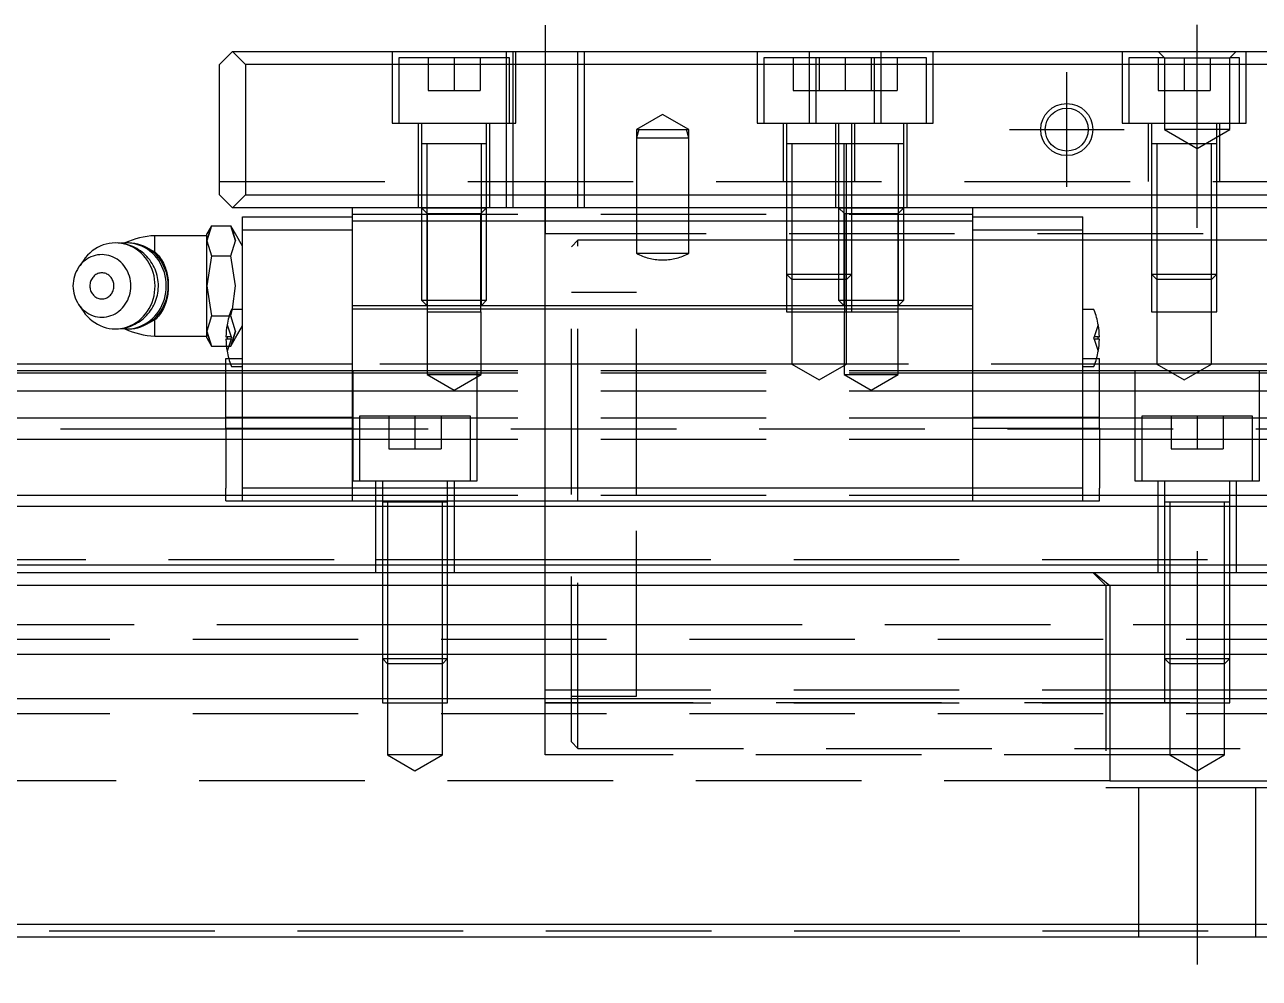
# Model space of a CAD drawing. Extents: x -20 to 822, y -346 to 120.
# Drawn here: x 170.1 to 264.8, y -323 to -249.8 of the extents above; entities that cross this region are included whole.
import ezdxf

# ---------------------------------------------------------------- set-up
doc = ezdxf.new("R2010")
doc.units = 0
doc.linetypes.add('CENTER', pattern=[50.8, 31.75, -6.35, 6.35, -6.35])
doc.linetypes.add('DASHED', pattern=[19.05, 12.7, -6.35])
doc.layers.get('0').update_dxf_attribs({"linetype": 'CONTINUOUS'})
doc.layers.add('CENTER', color=1, linetype='CENTER')

msp = doc.modelspace()

# ---------------------------------------------------------------- linework, layer by layer
at = {"color": 7, "linetype": 'CONTINUOUS'}
for p, q in [((186, -251.805), (185, -252.805)), ((186, -251.805), (334, -251.805)), ((187, -252.805), (186, -251.805)), ((185, -262.805), (185, -252.805)), ((333, -252.805), (187, -252.805)), ((187, -252.805), (187, -262.805)), ((205.5, -258.905), (200.5, -258.905)), ((205.5, -258.905), (200.5, -258.905)), ((261.5, -258.905), (256.5, -258.905)), ((185, -262.805), (186, -263.805)), ((186, -263.805), (187, -262.805)), ((187, -262.805), (333, -262.805)), ((334, -263.805), (186, -263.805)), ((195.2, -264.805), (195.2, -263.805)), ((242.8, -264.805), (242.8, -263.805)), ((186.768, -264.505), (195.2, -264.505)), ((186.768, -265.505), (186.768, -264.505)), ((195.2, -264.805), (242.8, -264.805)), ((195.2, -271.305), (195.2, -264.805)), ((242.8, -264.505), (251.232, -264.505)), ((242.8, -271.305), (242.8, -264.805)), ((251.232, -265.505), (251.232, -264.505)), ((184.043, -265.955), (180.043, -265.955)), ((180.043, -267.192), (180.043, -265.955)), ((184.4, -265.186), (184.043, -265.805)), ((184.4, -265.186), (184.043, -266.341)), ((184.043, -266.341), (184.043, -265.805)), ((184.401, -265.185), (184.4, -265.186)), ((184.4, -265.186), (185.865, -265.186)), ((186.222, -265.805), (185.865, -265.186)), ((186.222, -266.341), (185.865, -265.186)), ((186.768, -266.75), (186.222, -265.805)), ((186.768, -285.305), (186.768, -265.505)), ((186.768, -265.505), (195.2, -265.505)), ((242.8, -265.505), (251.232, -265.505)), ((251.232, -285.305), (251.232, -265.505)), ((175.436, -266.984), (175.238, -267.126)), ((175.644, -266.859), (175.436, -266.984)), ((175.86, -266.752), (175.644, -266.859)), ((176.083, -266.664), (175.86, -266.752)), ((176.312, -266.595), (176.083, -266.664)), ((176.545, -266.545), (176.312, -266.595)), ((176.781, -266.515), (176.545, -266.545)), ((177.018, -266.505), (176.781, -266.515)), ((177.258, -266.515), (177.018, -266.505)), ((177.256, -266.514), (177.188, -266.509)), ((177.42, -266.529), (177.256, -266.514)), ((177.495, -266.546), (177.258, -266.515)), ((177.583, -266.554), (177.42, -266.529)), ((177.878, -266.505), (177.466, -266.535)), ((177.73, -266.596), (177.495, -266.546)), ((177.744, -266.586), (177.583, -266.554)), ((177.961, -266.666), (177.73, -266.596)), ((177.904, -266.626), (177.744, -266.586)), ((178.117, -266.515), (177.878, -266.505)), ((178.031, -266.505), (177.878, -266.505)), ((178.062, -266.674), (177.904, -266.626)), ((178.185, -266.756), (177.961, -266.666)), ((178.271, -266.515), (178.031, -266.505)), ((178.217, -266.73), (178.062, -266.674)), ((178.355, -266.546), (178.117, -266.515)), ((178.403, -266.865), (178.185, -266.756)), ((178.369, -266.794), (178.217, -266.73)), ((178.508, -266.546), (178.271, -266.515)), ((178.59, -266.596), (178.355, -266.546)), ((178.518, -266.865), (178.369, -266.794)), ((178.612, -266.991), (178.403, -266.865)), ((178.743, -266.596), (178.508, -266.546)), ((178.663, -266.944), (178.518, -266.865)), ((178.82, -266.667), (178.59, -266.596)), ((178.811, -267.135), (178.612, -266.991)), ((178.805, -267.03), (178.663, -266.944)), ((178.973, -266.667), (178.743, -266.596)), ((178.941, -267.123), (178.805, -267.03)), ((179.045, -266.756), (178.82, -266.667)), ((179.198, -266.756), (178.973, -266.667)), ((179.262, -266.865), (179.045, -266.756)), ((179.415, -266.865), (179.198, -266.756)), ((179.471, -266.991), (179.262, -266.865)), ((179.282, -266.796), (180.043, -267.192)), ((179.624, -266.991), (179.415, -266.865)), ((179.67, -267.135), (179.471, -266.991)), ((179.823, -267.135), (179.624, -266.991)), ((184.043, -269.805), (184.043, -266.341)), ((184.043, -266.341), (184.4, -267.496)), ((185.865, -267.496), (186.222, -266.341)), ((174.565, -267.846), (174.201, -268.38)), ((174.556, -267.97), (174.428, -268.097)), ((174.693, -267.854), (174.556, -267.97)), ((174.713, -267.645), (174.565, -267.846)), ((174.838, -267.751), (174.693, -267.854)), ((174.876, -267.458), (174.713, -267.645)), ((174.99, -267.66), (174.838, -267.751)), ((175.051, -267.284), (174.876, -267.458)), ((175.148, -267.583), (174.99, -267.66)), ((175.238, -267.126), (175.051, -267.284)), ((175.312, -267.518), (175.148, -267.583)), ((175.479, -267.468), (175.312, -267.518)), ((175.649, -267.433), (175.479, -267.468)), ((175.822, -267.412), (175.649, -267.433)), ((175.995, -267.405), (175.822, -267.412)), ((176.169, -267.413), (175.995, -267.405)), ((176.341, -267.436), (176.169, -267.413)), ((176.511, -267.473), (176.341, -267.436)), ((176.678, -267.525), (176.511, -267.473)), ((176.841, -267.591), (176.678, -267.525)), ((176.998, -267.67), (176.841, -267.591)), ((177.149, -267.762), (176.998, -267.67)), ((177.293, -267.867), (177.149, -267.762)), ((177.43, -267.984), (177.293, -267.867)), ((177.557, -268.112), (177.43, -267.984)), ((178.999, -267.296), (178.811, -267.135)), ((179.073, -267.223), (178.941, -267.123)), ((179.174, -267.471), (178.999, -267.296)), ((179.2, -267.329), (179.073, -267.223)), ((179.337, -267.662), (179.174, -267.471)), ((179.321, -267.441), (179.2, -267.329)), ((179.437, -267.56), (179.321, -267.441)), ((179.485, -267.865), (179.337, -267.662)), ((179.546, -267.684), (179.437, -267.56)), ((179.618, -268.081), (179.485, -267.865)), ((179.65, -267.813), (179.546, -267.684)), ((179.746, -267.947), (179.65, -267.813)), ((179.858, -267.296), (179.67, -267.135)), ((179.836, -268.086), (179.746, -267.947)), ((180.011, -267.296), (179.823, -267.135)), ((180.034, -267.472), (179.858, -267.296)), ((180.187, -267.472), (180.011, -267.296)), ((180.197, -267.662), (180.034, -267.472)), ((180.043, -267.192), (180.141, -267.283)), ((180.141, -267.283), (180.234, -267.379)), ((180.35, -267.662), (180.187, -267.472)), ((180.345, -267.865), (180.197, -267.662)), ((180.234, -267.379), (180.322, -267.479)), ((180.322, -267.479), (180.406, -267.583)), ((180.478, -268.081), (180.345, -267.865)), ((180.498, -267.865), (180.35, -267.662)), ((180.406, -267.583), (180.485, -267.692)), ((180.485, -267.692), (180.562, -267.809)), ((180.631, -268.081), (180.498, -267.865)), ((180.562, -267.809), (180.633, -267.931)), ((180.633, -267.931), (180.699, -268.057)), ((184.4, -267.496), (184.043, -269.805)), ((184.4, -267.496), (185.865, -267.496)), ((186.222, -269.805), (185.865, -267.496)), ((173.941, -268.877), (173.879, -269.055)), ((174.015, -268.704), (173.941, -268.877)), ((174.102, -268.538), (174.015, -268.704)), ((174.201, -268.38), (174.102, -268.538)), ((174.309, -268.234), (174.201, -268.38)), ((174.428, -268.097), (174.309, -268.234)), ((175.523, -268.939), (175.455, -268.986)), ((175.595, -268.899), (175.523, -268.939)), ((175.669, -268.865), (175.595, -268.899)), ((175.746, -268.839), (175.669, -268.865)), ((175.825, -268.82), (175.746, -268.839)), ((175.905, -268.809), (175.825, -268.82)), ((175.985, -268.805), (175.905, -268.809)), ((176.066, -268.809), (175.985, -268.805)), ((176.146, -268.82), (176.066, -268.809)), ((176.224, -268.839), (176.146, -268.82)), ((176.301, -268.865), (176.224, -268.839)), ((176.376, -268.899), (176.301, -268.865)), ((176.447, -268.939), (176.376, -268.899)), ((176.515, -268.986), (176.447, -268.939)), ((177.674, -268.25), (177.557, -268.112)), ((177.782, -268.398), (177.674, -268.25)), ((177.878, -268.554), (177.782, -268.398)), ((177.962, -268.718), (177.878, -268.554)), ((178.035, -268.889), (177.962, -268.718)), ((178.095, -269.065), (178.035, -268.889)), ((179.735, -268.307), (179.618, -268.081)), ((179.835, -268.542), (179.735, -268.307)), ((179.918, -268.785), (179.835, -268.542)), ((179.918, -268.229), (179.836, -268.086)), ((179.993, -268.376), (179.918, -268.229)), ((179.983, -269.035), (179.918, -268.785)), ((180.061, -268.527), (179.993, -268.376)), ((180.121, -268.681), (180.061, -268.527)), ((180.173, -268.837), (180.121, -268.681)), ((180.218, -268.996), (180.173, -268.837)), ((180.595, -268.307), (180.478, -268.081)), ((180.695, -268.542), (180.595, -268.307)), ((180.748, -268.307), (180.631, -268.081)), ((180.778, -268.785), (180.695, -268.542)), ((180.699, -268.057), (180.76, -268.188)), ((180.848, -268.542), (180.748, -268.307)), ((180.76, -268.188), (180.816, -268.322)), ((180.843, -269.035), (180.778, -268.785)), ((180.816, -268.322), (180.859, -268.437)), ((180.931, -268.785), (180.848, -268.542)), ((180.859, -268.437), (180.897, -268.554)), ((180.897, -268.554), (180.932, -268.674)), ((180.996, -269.035), (180.931, -268.785)), ((180.932, -268.674), (180.964, -268.795)), ((180.964, -268.795), (180.991, -268.919)), ((180.991, -268.919), (181.015, -269.045)), ((173.775, -269.615), (173.768, -269.805)), ((173.768, -269.805), (173.775, -269.995)), ((173.796, -269.425), (173.775, -269.615)), ((173.831, -269.238), (173.796, -269.425)), ((173.879, -269.055), (173.831, -269.238)), ((175.065, -269.718), (175.061, -269.805)), ((175.061, -269.805), (175.065, -269.892)), ((175.075, -269.631), (175.065, -269.718)), ((175.065, -269.892), (175.075, -269.979)), ((175.093, -269.546), (175.075, -269.631)), ((175.117, -269.463), (175.093, -269.546)), ((175.148, -269.382), (175.117, -269.463)), ((175.185, -269.305), (175.148, -269.382)), ((175.229, -269.231), (175.185, -269.305)), ((175.278, -269.162), (175.229, -269.231)), ((175.332, -269.098), (175.278, -269.162)), ((175.391, -269.039), (175.332, -269.098)), ((175.455, -268.986), (175.391, -269.039)), ((176.579, -269.039), (176.515, -268.986)), ((176.639, -269.098), (176.579, -269.039)), ((176.693, -269.162), (176.639, -269.098)), ((176.742, -269.231), (176.693, -269.162)), ((176.785, -269.305), (176.742, -269.231)), ((176.823, -269.382), (176.785, -269.305)), ((176.853, -269.463), (176.823, -269.382)), ((176.878, -269.546), (176.853, -269.463)), ((176.895, -269.631), (176.878, -269.546)), ((176.906, -269.718), (176.895, -269.631)), ((176.895, -269.979), (176.906, -269.892)), ((176.909, -269.805), (176.906, -269.718)), ((176.906, -269.892), (176.909, -269.805)), ((178.142, -269.246), (178.095, -269.065)), ((178.175, -269.431), (178.142, -269.246)), ((178.196, -269.617), (178.175, -269.431)), ((178.203, -269.805), (178.196, -269.617)), ((178.196, -269.993), (178.203, -269.805)), ((180.03, -269.289), (179.983, -269.035)), ((180.058, -269.546), (180.03, -269.289)), ((180.067, -269.805), (180.058, -269.546)), ((180.058, -270.064), (180.067, -269.805)), ((180.254, -269.156), (180.218, -268.996)), ((180.283, -269.319), (180.254, -269.156)), ((180.303, -269.482), (180.283, -269.319)), ((180.315, -269.645), (180.303, -269.482)), ((180.311, -270.026), (180.318, -269.862)), ((180.319, -269.805), (180.315, -269.645)), ((180.318, -269.862), (180.319, -269.805)), ((180.889, -269.289), (180.843, -269.035)), ((180.918, -269.546), (180.889, -269.289)), ((180.927, -269.805), (180.918, -269.546)), ((180.918, -270.064), (180.927, -269.805)), ((181.043, -269.289), (180.996, -269.035)), ((181.015, -269.045), (181.039, -269.195)), ((181.039, -269.195), (181.057, -269.345)), ((181.071, -269.546), (181.043, -269.289)), ((181.057, -269.345), (181.07, -269.498)), ((181.07, -269.498), (181.077, -269.651)), ((181.08, -269.805), (181.071, -269.546)), ((181.071, -270.064), (181.08, -269.805)), ((181.077, -269.651), (181.08, -269.805)), ((181.08, -269.808), (181.078, -269.933)), ((181.08, -269.805), (181.08, -269.808)), ((184.043, -273.269), (184.043, -269.805)), ((184.043, -269.805), (184.4, -272.114)), ((186, -271.603), (186.222, -269.805)), ((173.775, -269.995), (173.796, -270.185)), ((173.796, -270.185), (173.831, -270.372)), ((173.831, -270.372), (173.879, -270.555)), ((173.879, -270.555), (173.941, -270.733)), ((173.941, -270.733), (174.015, -270.906)), ((175.075, -269.979), (175.093, -270.064)), ((175.093, -270.064), (175.117, -270.147)), ((175.117, -270.147), (175.148, -270.228)), ((175.148, -270.228), (175.185, -270.305)), ((175.185, -270.305), (175.229, -270.379)), ((175.229, -270.379), (175.278, -270.448)), ((175.278, -270.448), (175.332, -270.512)), ((175.332, -270.512), (175.391, -270.571)), ((175.391, -270.571), (175.455, -270.624)), ((175.455, -270.624), (175.523, -270.671)), ((175.523, -270.671), (175.595, -270.711)), ((175.595, -270.711), (175.669, -270.745)), ((175.669, -270.745), (175.746, -270.771)), ((175.746, -270.771), (175.825, -270.79)), ((175.825, -270.79), (175.905, -270.801)), ((175.905, -270.801), (175.985, -270.805)), ((175.985, -270.805), (176.066, -270.801)), ((176.066, -270.801), (176.146, -270.79)), ((176.146, -270.79), (176.224, -270.771)), ((176.224, -270.771), (176.301, -270.745)), ((176.301, -270.745), (176.376, -270.711)), ((176.376, -270.711), (176.447, -270.671)), ((176.447, -270.671), (176.515, -270.624)), ((176.515, -270.624), (176.579, -270.571)), ((176.579, -270.571), (176.639, -270.512)), ((176.639, -270.512), (176.693, -270.448)), ((176.693, -270.448), (176.742, -270.379)), ((176.742, -270.379), (176.785, -270.305)), ((176.785, -270.305), (176.823, -270.228)), ((176.823, -270.228), (176.853, -270.147)), ((176.853, -270.147), (176.878, -270.064)), ((176.878, -270.064), (176.895, -269.979)), ((177.962, -270.892), (178.035, -270.721)), ((178.035, -270.721), (178.095, -270.545)), ((178.095, -270.545), (178.142, -270.364)), ((178.142, -270.364), (178.175, -270.179)), ((178.175, -270.179), (178.196, -269.993)), ((179.835, -271.068), (179.918, -270.825)), ((179.918, -270.825), (179.983, -270.575)), ((179.983, -270.575), (180.03, -270.321)), ((180.03, -270.321), (180.058, -270.064)), ((180.102, -270.981), (180.156, -270.827)), ((180.156, -270.827), (180.203, -270.67)), ((180.203, -270.67), (180.242, -270.511)), ((180.242, -270.511), (180.273, -270.351)), ((180.273, -270.351), (180.296, -270.189)), ((180.296, -270.189), (180.311, -270.026)), ((180.695, -271.068), (180.778, -270.825)), ((180.778, -270.825), (180.843, -270.575)), ((180.843, -270.575), (180.889, -270.321)), ((180.848, -271.068), (180.931, -270.825)), ((180.889, -270.321), (180.918, -270.064)), ((180.931, -270.825), (180.996, -270.575)), ((180.986, -270.716), (180.952, -270.864)), ((181.015, -270.565), (180.986, -270.716)), ((180.996, -270.575), (181.043, -270.321)), ((181.035, -270.44), (181.015, -270.565)), ((181.051, -270.315), (181.035, -270.44)), ((181.043, -270.321), (181.071, -270.064)), ((181.064, -270.189), (181.051, -270.315)), ((181.073, -270.061), (181.064, -270.189)), ((181.078, -269.933), (181.073, -270.061)), ((174.015, -270.906), (174.102, -271.072)), ((174.102, -271.072), (174.201, -271.23)), ((174.201, -271.23), (174.309, -271.376)), ((174.201, -271.23), (174.565, -271.764)), ((174.309, -271.376), (174.428, -271.513)), ((174.428, -271.513), (174.556, -271.64)), ((174.556, -271.64), (174.693, -271.756)), ((174.565, -271.764), (174.713, -271.965)), ((174.693, -271.756), (174.838, -271.859)), ((177.149, -271.848), (177.293, -271.743)), ((177.293, -271.743), (177.43, -271.626)), ((177.43, -271.626), (177.557, -271.498)), ((177.557, -271.498), (177.674, -271.36)), ((177.674, -271.36), (177.782, -271.212)), ((177.782, -271.212), (177.878, -271.056)), ((177.878, -271.056), (177.962, -270.892)), ((179.337, -271.948), (179.485, -271.745)), ((179.485, -271.745), (179.618, -271.529)), ((179.618, -271.529), (179.735, -271.303)), ((179.624, -271.83), (179.721, -271.699)), ((179.721, -271.699), (179.811, -271.563)), ((179.735, -271.303), (179.835, -271.068)), ((179.811, -271.563), (179.895, -271.423)), ((179.895, -271.423), (179.971, -271.279)), ((179.971, -271.279), (180.04, -271.132)), ((180.04, -271.132), (180.102, -270.981)), ((180.197, -271.948), (180.345, -271.745)), ((180.345, -271.745), (180.478, -271.529)), ((180.35, -271.948), (180.498, -271.745)), ((180.478, -271.529), (180.595, -271.303)), ((180.562, -271.801), (180.485, -271.918)), ((180.498, -271.745), (180.631, -271.529)), ((180.633, -271.679), (180.562, -271.801)), ((180.595, -271.303), (180.695, -271.068)), ((180.631, -271.529), (180.748, -271.303)), ((180.699, -271.553), (180.633, -271.679)), ((180.76, -271.422), (180.699, -271.553)), ((180.748, -271.303), (180.848, -271.068)), ((180.816, -271.288), (180.76, -271.422)), ((180.867, -271.15), (180.816, -271.288)), ((180.912, -271.008), (180.867, -271.15)), ((180.952, -270.864), (180.912, -271.008)), ((186.768, -271.605), (185.986, -271.605)), ((195.2, -271.555), (195.2, -271.305)), ((195.2, -271.305), (242.8, -271.305)), ((195.2, -285.305), (195.2, -271.555)), ((195.2, -271.555), (242.8, -271.555)), ((242.8, -271.555), (242.8, -271.305)), ((242.8, -285.305), (242.8, -271.555)), ((252.014, -271.605), (251.232, -271.605)), ((174.713, -271.965), (174.876, -272.152)), ((174.838, -271.859), (174.99, -271.95)), ((174.876, -272.152), (175.051, -272.326)), ((174.99, -271.95), (175.148, -272.027)), ((175.051, -272.326), (175.238, -272.484)), ((175.148, -272.027), (175.312, -272.092)), ((175.238, -272.484), (175.437, -272.626)), ((175.312, -272.092), (175.479, -272.142)), ((175.437, -272.626), (175.644, -272.751)), ((175.479, -272.142), (175.649, -272.177)), ((175.644, -272.751), (175.86, -272.858)), ((175.649, -272.177), (175.822, -272.198)), ((175.822, -272.198), (175.995, -272.205)), ((175.995, -272.205), (176.169, -272.197)), ((176.169, -272.197), (176.341, -272.174)), ((176.341, -272.174), (176.511, -272.137)), ((176.511, -272.137), (176.678, -272.085)), ((176.678, -272.085), (176.841, -272.019)), ((176.841, -272.019), (176.998, -271.94)), ((176.998, -271.94), (177.149, -271.848)), ((178.185, -272.854), (178.403, -272.745)), ((178.353, -272.823), (178.501, -272.754)), ((178.403, -272.745), (178.612, -272.619)), ((178.501, -272.754), (178.645, -272.677)), ((178.612, -272.619), (178.811, -272.475)), ((178.645, -272.677), (178.784, -272.593)), ((178.784, -272.593), (178.92, -272.502)), ((178.811, -272.475), (178.999, -272.314)), ((178.92, -272.502), (179.051, -272.405)), ((178.999, -272.314), (179.174, -272.138)), ((179.045, -272.854), (179.262, -272.745)), ((179.051, -272.405), (179.177, -272.302)), ((179.174, -272.138), (179.337, -271.948)), ((179.177, -272.302), (179.297, -272.192)), ((179.198, -272.854), (179.415, -272.745)), ((179.262, -272.745), (179.471, -272.619)), ((180.043, -272.418), (179.283, -272.814)), ((179.297, -272.192), (179.412, -272.077)), ((179.412, -272.077), (179.521, -271.956)), ((179.415, -272.745), (179.624, -272.619)), ((179.471, -272.619), (179.67, -272.475)), ((179.521, -271.956), (179.624, -271.83)), ((179.624, -272.619), (179.823, -272.475)), ((179.67, -272.475), (179.858, -272.314)), ((179.823, -272.475), (180.011, -272.314)), ((179.858, -272.314), (180.034, -272.138)), ((180.011, -272.314), (180.187, -272.138)), ((180.034, -272.138), (180.197, -271.948)), ((180.141, -272.327), (180.043, -272.418)), ((180.043, -273.655), (180.043, -272.418)), ((180.234, -272.231), (180.141, -272.327)), ((180.187, -272.138), (180.35, -271.948)), ((180.322, -272.131), (180.234, -272.231)), ((180.406, -272.027), (180.322, -272.131)), ((180.485, -271.918), (180.406, -272.027)), ((184.4, -272.114), (184.043, -273.269)), ((184.4, -272.114), (185.743, -272.114)), ((175.86, -272.858), (176.084, -272.946)), ((176.084, -272.946), (176.312, -273.015)), ((176.312, -273.015), (176.545, -273.065)), ((176.545, -273.065), (176.781, -273.095)), ((176.781, -273.095), (177.019, -273.105)), ((177.019, -273.105), (177.258, -273.095)), ((177.186, -273.101), (177.247, -273.097)), ((177.247, -273.097), (177.41, -273.082)), ((177.258, -273.095), (177.496, -273.064)), ((177.41, -273.082), (177.572, -273.058)), ((177.466, -273.075), (177.878, -273.105)), ((177.496, -273.064), (177.73, -273.014)), ((177.572, -273.058), (177.733, -273.027)), ((177.73, -273.014), (177.961, -272.943)), ((177.733, -273.027), (177.892, -272.987)), ((177.878, -273.105), (178.117, -273.095)), ((177.878, -273.105), (178.031, -273.105)), ((177.892, -272.987), (178.048, -272.94)), ((177.961, -272.943), (178.185, -272.854)), ((178.031, -273.105), (178.271, -273.095)), ((178.048, -272.94), (178.202, -272.886)), ((178.117, -273.095), (178.355, -273.064)), ((178.202, -272.886), (178.353, -272.823)), ((178.271, -273.095), (178.508, -273.064)), ((178.355, -273.064), (178.59, -273.014)), ((178.508, -273.064), (178.743, -273.014)), ((178.59, -273.014), (178.82, -272.943)), ((178.743, -273.014), (178.973, -272.943)), ((178.82, -272.943), (179.045, -272.854)), ((178.973, -272.943), (179.198, -272.854)), ((180.043, -273.655), (184.043, -273.655)), ((184.043, -273.805), (184.043, -273.269)), ((184.043, -273.269), (184.4, -274.424)), ((184.043, -273.805), (184.4, -274.424)), ((184.4, -274.424), (184.401, -274.425)), ((184.4, -274.424), (185.533, -274.424)), ((185.502, -273.705), (185.584, -273.705)), ((185.584, -273.905), (185.502, -273.905)), ((185.584, -273.705), (185.584, -273.905)), ((252.416, -273.905), (252.416, -273.705)), ((252.416, -273.705), (252.498, -273.705)), ((252.498, -273.905), (252.416, -273.905)), ((185.5, -277.975), (185.5, -275.375)), ((185.5, -275.375), (185.709, -275.375)), ((252.291, -275.375), (252.5, -275.375)), ((252.5, -277.975), (252.5, -275.375)), ((0, -276.305), (185.5, -276.305)), ((0, -276.469), (185.5, -276.469)), ((185.5, -275.805), (28, -275.805)), ((185.986, -276.005), (186.768, -276.005)), ((251.232, -276.005), (252.014, -276.005)), ((252.5, -276.305), (267.5, -276.305)), ((252.5, -276.469), (267.5, -276.469)), ((0, -277.867), (185.5, -277.867)), ((185.5, -279.888), (185.5, -277.975)), ((252.5, -277.867), (267.5, -277.867)), ((252.5, -279.888), (252.5, -277.975)), ((0, -279.943), (185.5, -279.943)), ((185.5, -280.733), (185.5, -279.888)), ((185.5, -279.888), (186.768, -279.888)), ((251.232, -279.888), (252.5, -279.888)), ((252.5, -280.733), (252.5, -279.888)), ((252.5, -279.943), (267.5, -279.943)), ((185.5, -280.733), (185.5, -285.343)), ((185.5, -280.733), (186.768, -280.733)), ((251.232, -280.733), (252.5, -280.733)), ((252.5, -280.733), (252.5, -285.343)), ((0, -281.564), (185.5, -281.564)), ((252.5, -281.564), (267.5, -281.564)), ((0, -285.857), (185.5, -285.857)), ((185.5, -286.305), (185.5, -285.343)), ((186.768, -285.305), (195.2, -285.305)), ((186.768, -286.305), (186.768, -285.305)), ((195.2, -286.305), (195.2, -285.305)), ((195.2, -285.305), (242.8, -285.305)), ((242.8, -285.305), (251.232, -285.305)), ((242.8, -286.305), (242.8, -285.305)), ((251.232, -286.305), (251.232, -285.305)), ((252.5, -286.305), (252.5, -285.343)), ((252.5, -285.857), (267.5, -285.857)), ((0, -286.705), (520, -286.705)), ((185.5, -286.305), (186.768, -286.305)), ((186.768, -286.305), (195.2, -286.305)), ((195.2, -286.305), (242.8, -286.305)), ((242.8, -286.305), (251.232, -286.305)), ((251.232, -286.305), (252.5, -286.305)), ((0, -291.205), (520, -291.205)), ((1, -291.805), (519, -291.805)), ((518, -292.805), (2, -292.805)), ((518, -298.105), (2, -298.105)), ((518, -301.505), (2, -301.505)), ((2, -318.805), (518, -318.805)), ((519, -319.805), (1, -319.805))]:
    msp.add_line(p, q, dxfattribs=at)
at = {"color": 3, "linetype": 'DASHED'}
for p, q in [((198.25, -251.805), (198.25, -257.305)), ((207, -251.805), (207, -252.305)), ((207.5, -251.805), (207.5, -263.805)), ((207.75, -257.305), (207.75, -251.805)), ((212.5, -263.805), (212.5, -251.805)), ((213, -263.805), (213, -251.805)), ((226.25, -251.805), (226.25, -257.305)), ((230.25, -251.805), (230.25, -257.305)), ((235.75, -257.305), (235.75, -251.805)), ((239.75, -257.305), (239.75, -251.805)), ((254.25, -251.805), (254.25, -257.305)), ((257, -251.805), (257.5, -252.305)), ((262.5, -252.305), (263, -251.805)), ((263.75, -257.305), (263.75, -251.805)), ((198.75, -252.305), (198.75, -257.305)), ((207.25, -252.305), (198.75, -252.305)), ((201, -252.305), (201, -254.805)), ((203, -252.305), (203, -254.805)), ((205, -252.305), (205, -254.805)), ((207, -252.305), (207, -257.305)), ((207.25, -257.305), (207.25, -252.305)), ((226.75, -252.305), (226.75, -257.305)), ((230.75, -252.305), (226.75, -252.305)), ((229, -252.305), (229, -254.805)), ((230.75, -252.305), (230.75, -257.305)), ((239.25, -252.305), (230.75, -252.305)), ((231, -252.305), (231, -254.805)), ((233, -252.305), (233, -254.805)), ((235, -252.305), (235, -254.805)), ((235.25, -257.305), (235.25, -252.305)), ((237, -252.305), (237, -254.805)), ((239.25, -257.305), (239.25, -252.305)), ((254.75, -252.305), (254.75, -257.305)), ((257.5, -252.305), (254.75, -252.305)), ((257, -252.305), (257, -254.805)), ((257.5, -252.305), (257.5, -257.805)), ((257.5, -252.305), (262.5, -252.305)), ((259, -252.305), (259, -254.805)), ((261, -252.305), (261, -254.805)), ((262.5, -257.805), (262.5, -252.305)), ((263.25, -252.305), (262.5, -252.305)), ((263.25, -257.305), (263.25, -252.305)), ((201, -254.805), (203, -254.805)), ((203, -254.805), (205, -254.805)), ((229, -254.805), (231, -254.805)), ((231, -254.805), (233, -254.805)), ((233, -254.805), (235, -254.805)), ((235, -254.805), (237, -254.805)), ((257, -254.805), (259, -254.805)), ((259, -254.805), (261, -254.805)), ((219, -256.65), (217, -257.805)), ((221, -257.805), (219, -256.65)), ((198.25, -257.305), (207.75, -257.305)), ((200.25, -257.305), (200.25, -263.805)), ((200.5, -257.305), (200.5, -258.905)), ((205.5, -258.905), (205.5, -257.305)), ((205.75, -263.805), (205.75, -257.305)), ((207, -257.305), (207, -263.805)), ((226.25, -257.305), (230.25, -257.305)), ((228.25, -257.305), (228.25, -261.805)), ((228.5, -257.305), (228.5, -258.905)), ((230.25, -257.305), (239.75, -257.305)), ((232.25, -257.305), (232.25, -263.805)), ((232.5, -257.305), (232.5, -258.905)), ((233.5, -258.905), (233.5, -257.305)), ((233.75, -261.805), (233.75, -257.305)), ((237.5, -258.905), (237.5, -257.305)), ((237.75, -263.805), (237.75, -257.305)), ((254.25, -257.305), (263.75, -257.305)), ((256.25, -257.305), (256.25, -261.805)), ((256.5, -257.305), (256.5, -258.905)), ((261.5, -258.905), (261.5, -257.305)), ((261.75, -261.805), (261.75, -257.305)), ((217, -257.805), (217, -258.435)), ((217.169, -257.805), (217, -258.435)), ((217, -257.805), (219, -257.805)), ((217, -258.435), (217, -263.805)), ((217, -258.435), (221, -258.435)), ((219, -257.805), (221, -257.805)), ((221, -258.435), (220.831, -257.805)), ((221, -258.435), (221, -257.805)), ((221, -263.805), (221, -258.435)), ((257.5, -257.805), (260, -259.248)), ((262.5, -257.805), (257.5, -257.805)), ((260, -259.248), (262.5, -257.805)), ((200.5, -258.9), (200.5, -258.905)), ((205.5, -258.905), (200.5, -258.905)), ((200.5, -258.905), (200.5, -258.91)), ((200.5, -258.905), (200.5, -263.805)), ((200.9, -258.905), (200.9, -263.805)), ((205.1, -263.805), (205.1, -258.905)), ((205.5, -258.905), (205.5, -258.9)), ((205.5, -258.91), (205.5, -258.905)), ((205.5, -263.805), (205.5, -258.905)), ((228.5, -258.9), (228.5, -258.905)), ((232.35, -258.905), (228.5, -258.905)), ((228.5, -258.905), (228.5, -261.805)), ((228.5, -258.905), (228.5, -258.91)), ((233.5, -258.905), (228.5, -258.905)), ((228.9, -258.905), (228.9, -261.805)), ((232.5, -258.905), (232.35, -258.905)), ((232.5, -258.9), (232.5, -258.905)), ((237.5, -258.905), (232.5, -258.905)), ((237.5, -258.905), (232.5, -258.905)), ((232.5, -258.905), (232.5, -258.91)), ((232.5, -258.905), (232.5, -263.805)), ((232.9, -258.905), (232.9, -263.805)), ((233.1, -261.805), (233.1, -258.905)), ((233.5, -258.905), (233.5, -258.9)), ((233.5, -261.805), (233.5, -258.905)), ((233.5, -258.91), (233.5, -258.905)), ((237.1, -263.805), (237.1, -258.905)), ((237.5, -258.905), (237.5, -258.9)), ((237.5, -258.91), (237.5, -258.905)), ((237.5, -263.805), (237.5, -258.905)), ((256.5, -258.9), (256.5, -258.905)), ((261.5, -258.905), (256.5, -258.905)), ((256.5, -258.905), (256.5, -261.805)), ((256.5, -258.905), (256.5, -258.91)), ((256.9, -258.905), (256.9, -261.805)), ((261.1, -261.805), (261.1, -258.905)), ((261.5, -258.905), (261.5, -258.9)), ((261.5, -261.805), (261.5, -258.905)), ((261.5, -258.91), (261.5, -258.905)), ((185, -261.805), (335, -261.805)), ((210, -263.805), (210, -261.805)), ((228.5, -261.805), (228.5, -263.805)), ((228.5, -261.805), (228.5, -263.805)), ((228.9, -261.805), (228.9, -263.805)), ((233.1, -263.805), (233.1, -261.805)), ((233.5, -263.805), (233.5, -261.805)), ((233.5, -263.805), (233.5, -261.805)), ((256.5, -261.805), (256.5, -263.805)), ((256.5, -261.805), (256.5, -263.805)), ((256.9, -261.805), (256.9, -263.805)), ((261.1, -263.805), (261.1, -261.805)), ((261.5, -263.805), (261.5, -261.805)), ((261.5, -263.805), (261.5, -261.805)), ((200.5, -263.805), (200.938, -264.243)), ((200.5, -263.805), (200.5, -270.905)), ((200.5, -263.805), (205.5, -263.805)), ((200.9, -263.805), (200.9, -271.305)), ((205.062, -264.243), (205.5, -263.805)), ((205.1, -271.305), (205.1, -263.805)), ((205.5, -270.905), (205.5, -263.805)), ((210, -276.305), (210, -263.805)), ((217, -263.805), (217, -267.305)), ((221, -267.305), (221, -263.805)), ((228.5, -263.805), (228.5, -268.905)), ((228.5, -263.805), (228.5, -268.905)), ((228.9, -263.805), (228.9, -269.305)), ((232.5, -263.805), (232.938, -264.243)), ((232.5, -263.805), (232.5, -270.905)), ((232.5, -263.805), (237.5, -263.805)), ((232.9, -263.805), (232.9, -271.305)), ((233.1, -269.305), (233.1, -263.805)), ((233.5, -268.905), (233.5, -263.805)), ((233.5, -268.905), (233.5, -263.805)), ((237.062, -264.243), (237.5, -263.805)), ((237.1, -271.305), (237.1, -263.805)), ((237.5, -270.905), (237.5, -263.805)), ((256.5, -263.805), (256.5, -268.905)), ((256.5, -263.805), (256.5, -268.905)), ((256.9, -263.805), (256.9, -269.305)), ((261.1, -269.305), (261.1, -263.805)), ((261.5, -268.905), (261.5, -263.805)), ((261.5, -268.905), (261.5, -263.805)), ((195.2, -264.305), (242.8, -264.305)), ((200.938, -264.243), (200.938, -271.805)), ((200.938, -264.243), (205.062, -264.243)), ((205.062, -271.805), (205.062, -264.243)), ((232.938, -264.243), (232.938, -271.805)), ((232.938, -264.243), (237.062, -264.243)), ((237.062, -271.805), (237.062, -264.243)), ((184.043, -266.341), (184.4, -265.186)), ((185.865, -265.186), (186.222, -266.341)), ((279.5, -265.805), (210, -265.805)), ((212.5, -266.305), (212, -266.805)), ((212, -285.805), (212, -266.805)), ((217, -266.305), (212.5, -266.305)), ((212.5, -285.805), (212.5, -266.305)), ((221, -266.305), (217, -266.305)), ((228.5, -266.305), (221, -266.305)), ((228.9, -266.305), (228.5, -266.305)), ((232.5, -266.305), (228.9, -266.305)), ((232.9, -266.305), (232.5, -266.305)), ((233.1, -266.305), (232.9, -266.305)), ((233.5, -266.305), (233.1, -266.305)), ((237.1, -266.305), (233.5, -266.305)), ((237.5, -266.305), (237.1, -266.305)), ((242.8, -266.305), (237.5, -266.305)), ((251.232, -266.305), (242.8, -266.305)), ((256.5, -266.305), (251.232, -266.305)), ((256.9, -266.305), (256.5, -266.305)), ((261.1, -266.305), (256.9, -266.305)), ((261.5, -266.305), (261.1, -266.305)), ((268.768, -266.305), (261.5, -266.305)), ((217, -267.305), (221, -267.305)), ((218.937, -267.805), (219.063, -267.805)), ((228.5, -268.905), (228.5, -271.805)), ((228.5, -268.905), (233.5, -268.905)), ((228.5, -268.905), (228.9, -269.305)), ((233.1, -269.305), (233.5, -268.905)), ((233.5, -271.805), (233.5, -268.905)), ((256.5, -268.905), (256.5, -271.805)), ((256.5, -268.905), (256.9, -269.305)), ((256.5, -268.905), (261.5, -268.905)), ((261.1, -269.305), (261.5, -268.905)), ((261.5, -271.805), (261.5, -268.905)), ((228.9, -269.305), (228.9, -271.805)), ((233.1, -269.305), (228.9, -269.305)), ((233.1, -271.805), (233.1, -269.305)), ((256.9, -269.305), (256.9, -271.805)), ((261.1, -269.305), (256.9, -269.305)), ((261.1, -271.805), (261.1, -269.305)), ((217, -270.305), (212, -270.305)), ((217, -285.805), (217, -270.305)), ((185.865, -272.114), (186, -271.603)), ((200.5, -270.905), (200.9, -271.305)), ((200.5, -270.905), (205.5, -270.905)), ((200.933, -271.805), (200.933, -276.605)), ((200.933, -271.805), (205.067, -271.805)), ((205.067, -276.605), (205.067, -271.805)), ((205.1, -271.305), (205.5, -270.905)), ((228.5, -271.805), (233.5, -271.805)), ((228.9, -271.805), (228.9, -275.805)), ((232.5, -270.905), (232.9, -271.305)), ((232.5, -270.905), (237.5, -270.905)), ((232.933, -271.805), (232.933, -276.605)), ((232.933, -271.805), (237.067, -271.805)), ((233.1, -275.805), (233.1, -271.805)), ((237.067, -276.605), (237.067, -271.805)), ((237.1, -271.305), (237.5, -270.905)), ((256.5, -271.805), (261.5, -271.805)), ((256.9, -271.805), (256.9, -275.805)), ((261.1, -275.805), (261.1, -271.805)), ((185.743, -272.114), (185.865, -272.114)), ((186.222, -273.269), (185.865, -272.114)), ((184.4, -274.424), (184.043, -273.269)), ((185.584, -272.807), (185.9, -273.705)), ((186.222, -273.269), (185.865, -274.424)), ((185.865, -274.424), (186.222, -273.269)), ((186.222, -273.805), (186.768, -272.86)), ((252.416, -272.807), (252.1, -273.705)), ((185.533, -274.424), (185.865, -274.424)), ((185.9, -273.705), (185.584, -273.705)), ((185.9, -273.905), (185.584, -274.803)), ((185.9, -273.905), (185.584, -273.905)), ((185.865, -274.424), (186.222, -273.805)), ((185.9, -273.705), (185.935, -273.805)), ((185.9, -273.905), (185.935, -273.805)), ((252.1, -273.705), (252.065, -273.805)), ((252.1, -273.905), (252.065, -273.805)), ((252.416, -273.705), (252.1, -273.705)), ((252.1, -273.905), (252.416, -274.803)), ((252.416, -273.905), (252.1, -273.905)), ((185.709, -275.375), (186.768, -275.375)), ((251.232, -275.375), (252.291, -275.375)), ((185.843, -275.805), (185.5, -275.805)), ((185.5, -276.305), (186.768, -276.305)), ((185.5, -276.469), (186.768, -276.469)), ((186.768, -275.805), (185.843, -275.805)), ((195.2, -275.805), (186.768, -275.805)), ((186.768, -276.305), (195.2, -276.305)), ((186.768, -276.469), (195.2, -276.469)), ((210, -275.805), (195.2, -275.805)), ((195.2, -276.305), (242.8, -276.305)), ((195.2, -276.469), (242.8, -276.469)), ((195.25, -284.805), (195.25, -276.305)), ((204.75, -276.305), (204.75, -284.805)), ((217, -275.805), (210, -275.805)), ((210, -286.305), (210, -276.305)), ((228.9, -275.805), (217, -275.805)), ((228.9, -275.805), (231, -277.017)), ((233.1, -275.805), (228.9, -275.805)), ((231, -277.017), (233.1, -275.805)), ((256.9, -275.805), (233.1, -275.805)), ((242.8, -276.305), (251.232, -276.305)), ((242.8, -276.469), (251.232, -276.469)), ((251.232, -276.305), (252.5, -276.305)), ((251.232, -276.469), (252.5, -276.469)), ((255.25, -284.805), (255.25, -276.305)), ((256.9, -275.805), (259, -277.017)), ((261.1, -275.805), (256.9, -275.805)), ((259, -277.017), (261.1, -275.805)), ((270, -275.805), (261.1, -275.805)), ((264.75, -276.305), (264.75, -284.805)), ((200.933, -276.605), (203, -277.798)), ((200.933, -276.605), (205.067, -276.605)), ((203, -277.798), (205.067, -276.605)), ((232.933, -276.605), (235, -277.798)), ((232.933, -276.605), (237.067, -276.605)), ((235, -277.798), (237.067, -276.605)), ((185.5, -277.867), (186.768, -277.867)), ((186.768, -277.867), (195.2, -277.867)), ((195.2, -277.867), (242.8, -277.867)), ((242.8, -277.867), (251.232, -277.867)), ((251.232, -277.867), (252.5, -277.867)), ((185.5, -279.943), (186.768, -279.943)), ((186.768, -279.888), (195.2, -279.888)), ((186.768, -279.943), (195.2, -279.943)), ((195.2, -279.943), (242.8, -279.943)), ((195.75, -279.805), (195.75, -284.805)), ((204.25, -279.805), (195.75, -279.805)), ((198, -279.805), (198, -282.305)), ((200, -279.805), (200, -282.305)), ((202, -279.805), (202, -282.305)), ((204.25, -284.805), (204.25, -279.805)), ((242.8, -279.888), (251.232, -279.888)), ((242.8, -279.943), (251.232, -279.943)), ((251.232, -279.943), (252.5, -279.943)), ((255.75, -279.805), (255.75, -284.805)), ((264.25, -279.805), (255.75, -279.805)), ((258, -279.805), (258, -282.305)), ((260, -279.805), (260, -282.305)), ((262, -279.805), (262, -282.305)), ((264.25, -284.805), (264.25, -279.805)), ((185.5, -280.805), (144.75, -280.805)), ((186.768, -280.805), (185.5, -280.805)), ((186.768, -280.733), (195.2, -280.733)), ((195.2, -280.805), (186.768, -280.805)), ((195.25, -280.805), (195.2, -280.805)), ((195.75, -280.805), (195.25, -280.805)), ((277.2, -280.805), (195.75, -280.805)), ((242.8, -280.733), (251.232, -280.733)), ((185.5, -281.564), (186.768, -281.564)), ((186.768, -281.564), (195.2, -281.564)), ((195.2, -281.564), (242.8, -281.564)), ((242.8, -281.564), (251.232, -281.564)), ((251.232, -281.564), (252.5, -281.564)), ((198, -282.305), (200, -282.305)), ((200, -282.305), (202, -282.305)), ((258, -282.305), (260, -282.305)), ((260, -282.305), (262, -282.305)), ((204.75, -284.805), (195.25, -284.805)), ((197, -286.305), (197, -284.805)), ((197.5, -284.805), (197.5, -286.305)), ((202.5, -286.305), (202.5, -284.805)), ((203, -284.805), (203, -286.305)), ((264.75, -284.805), (255.25, -284.805)), ((257, -291.805), (257, -284.805)), ((257.5, -284.805), (257.5, -286.405)), ((262.5, -286.405), (262.5, -284.805)), ((263, -284.805), (263, -291.805)), ((185.5, -285.857), (186.768, -285.857)), ((186.768, -285.857), (195.2, -285.857)), ((195.2, -285.857), (242.8, -285.857)), ((212, -304.805), (212, -285.805)), ((212.5, -305.305), (212.5, -285.805)), ((217, -301.305), (217, -285.805)), ((242.8, -285.857), (251.232, -285.857)), ((251.232, -285.857), (252.5, -285.857)), ((197, -291.805), (197, -286.305)), ((197.5, -286.305), (197.5, -286.405)), ((197.5, -286.4), (197.5, -286.405)), ((202.5, -286.405), (197.5, -286.405)), ((197.5, -286.405), (197.5, -286.41)), ((197.5, -286.405), (197.5, -291.805)), ((197.9, -286.405), (197.9, -291.805)), ((202.1, -291.805), (202.1, -286.405)), ((202.5, -286.405), (202.5, -286.305)), ((202.5, -286.405), (202.5, -286.4)), ((202.5, -286.41), (202.5, -286.405)), ((202.5, -291.805), (202.5, -286.405)), ((203, -286.305), (203, -291.805)), ((210, -291.805), (210, -286.305)), ((257.5, -286.4), (257.5, -286.405)), ((262.5, -286.405), (257.5, -286.405)), ((262.5, -286.405), (257.5, -286.405)), ((262.5, -286.405), (257.5, -286.405)), ((257.5, -286.405), (257.5, -291.805)), ((257.5, -286.405), (257.5, -286.41)), ((257.9, -286.405), (257.9, -291.805)), ((262.1, -291.805), (262.1, -286.405)), ((262.5, -286.405), (262.5, -286.4)), ((262.5, -291.805), (262.5, -286.405)), ((262.5, -286.41), (262.5, -286.405)), ((143, -290.805), (197, -290.805)), ((197, -290.805), (197.5, -290.805)), ((197.5, -290.805), (197.9, -290.805)), ((197.9, -290.805), (202.1, -290.805)), ((202.1, -290.805), (202.5, -290.805)), ((202.5, -290.805), (203, -290.805)), ((203, -290.805), (210, -290.805)), ((210, -290.805), (277, -290.805)), ((197.5, -291.805), (197.5, -298.105)), ((197.5, -291.805), (197.5, -298.105)), ((197.9, -291.805), (197.9, -298.105)), ((202.1, -298.105), (202.1, -291.805)), ((202.5, -298.105), (202.5, -291.805)), ((202.5, -298.105), (202.5, -291.805)), ((210, -298.105), (210, -291.805)), ((252, -291.805), (253, -292.805)), ((252.063, -291.805), (253.292, -292.805)), ((257.5, -291.805), (257.5, -298.105)), ((257.5, -291.805), (257.5, -298.105)), ((257.9, -291.805), (257.9, -298.105)), ((262.1, -298.105), (262.1, -291.805)), ((262.5, -298.105), (262.5, -291.805)), ((262.5, -298.105), (262.5, -291.805)), ((253, -292.805), (253, -308.305)), ((253.292, -292.805), (253.292, -298.105)), ((146.708, -295.805), (197.5, -295.805)), ((197.5, -295.805), (197.9, -295.805)), ((197.9, -295.805), (202.1, -295.805)), ((202.1, -295.805), (202.5, -295.805)), ((202.5, -295.805), (210, -295.805)), ((210, -295.805), (217, -295.805)), ((217, -295.805), (270, -295.805)), ((519.5, -296.955), (0.5, -296.955)), ((197.5, -298.105), (197.5, -298.405)), ((197.5, -298.105), (197.5, -298.405)), ((197.9, -298.105), (197.9, -298.805)), ((202.1, -298.805), (202.1, -298.105)), ((202.5, -298.405), (202.5, -298.105)), ((202.5, -298.405), (202.5, -298.105)), ((210, -300.805), (210, -298.105)), ((253.292, -298.105), (253.292, -301.505)), ((257.5, -298.105), (257.5, -298.405)), ((257.5, -298.105), (257.5, -298.405)), ((257.9, -298.105), (257.9, -298.805)), ((262.1, -298.805), (262.1, -298.105)), ((262.5, -298.405), (262.5, -298.105)), ((262.5, -298.405), (262.5, -298.105)), ((197.5, -298.405), (197.9, -298.805)), ((197.5, -298.405), (197.5, -301.505)), ((197.5, -298.405), (202.5, -298.405)), ((197.9, -298.805), (197.9, -301.805)), ((202.1, -298.805), (197.9, -298.805)), ((202.1, -298.805), (202.5, -298.405)), ((202.1, -301.805), (202.1, -298.805)), ((202.5, -301.505), (202.5, -298.405)), ((257.5, -298.405), (257.9, -298.805)), ((257.5, -298.405), (257.5, -301.505)), ((257.5, -298.405), (262.5, -298.405)), ((257.9, -298.805), (257.9, -301.805)), ((262.1, -298.805), (257.9, -298.805)), ((262.1, -298.805), (262.5, -298.405)), ((262.1, -301.805), (262.1, -298.805)), ((262.5, -301.505), (262.5, -298.405)), ((210, -301.505), (210, -300.805)), ((210, -300.805), (253.292, -300.805)), ((253.292, -300.805), (266.708, -300.805)), ((197.5, -301.505), (197.5, -301.805)), ((197.5, -301.805), (202.5, -301.805)), ((197.9, -301.805), (197.9, -305.805)), ((202.1, -305.805), (202.1, -301.805)), ((202.5, -301.805), (202.5, -301.505)), ((210, -305.805), (210, -301.505)), ((210, -301.805), (279.5, -301.805)), ((278.5, -301.805), (210, -301.805)), ((212, -301.305), (217, -301.305)), ((253.292, -301.505), (253.292, -307.805)), ((257.5, -301.505), (257.5, -301.805)), ((257.5, -301.805), (262.5, -301.805)), ((257.9, -301.805), (257.9, -305.805)), ((262.1, -305.805), (262.1, -301.805)), ((262.5, -301.805), (262.5, -301.505)), ((519.5, -302.655), (0.5, -302.655)), ((212, -304.805), (212.5, -305.305)), ((197.9, -305.805), (200, -307.017)), ((202.1, -305.805), (197.9, -305.805)), ((200, -307.017), (202.1, -305.805)), ((257.9, -305.805), (210, -305.805)), ((212.5, -305.305), (278.5, -305.305)), ((257.9, -305.805), (260, -307.017)), ((262.1, -305.805), (257.9, -305.805)), ((260, -307.017), (262.1, -305.805)), ((280, -305.805), (262.1, -305.805)), ((253.292, -307.805), (146.708, -307.805)), ((253, -308.305), (267, -308.305)), ((253.292, -307.805), (266.708, -307.805)), ((255.5, -308.305), (255.5, -319.805)), ((264.5, -319.805), (264.5, -308.305)), ((0.5, -319.305), (519.5, -319.305))]:
    msp.add_line(p, q, dxfattribs=at)
at = {"color": 3, "linetype": 'CONTINUOUS'}
msp.add_circle((250, -257.805), 2, dxfattribs=at)
at = {"color": 7, "linetype": 'CONTINUOUS'}
msp.add_circle((250, -257.805), 1.65, dxfattribs=at)
for centre, radius, start, end in [((180.271, -271.951), 6, 92.17859, 114.894), ((191.5, -273.805), 6, 159.14941, 170.40593), ((185.986, -271.705), 0.1, 90, 159.14941), ((252.014, -271.705), 0.1, 20.85059, 90), ((246.5, -273.805), 6, 9.59407, 20.85059), ((180.271, -267.659), 6, 245.106, 267.82141), ((191.5, -273.805), 5.999, 170.42033, 179.04489), ((246.5, -273.805), 5.999, 0.95511, 9.57967), ((191.5, -273.805), 5.999, 180.95511, 189.57967), ((246.5, -273.805), 5.999, 350.42033, 359.04489), ((191.5, -273.805), 6, 189.59407, 200.85059), ((246.5, -273.805), 6, 339.14941, 350.40593), ((185.986, -275.905), 0.1, 200.85059, 270), ((252.014, -275.905), 0.1, 270, 339.14941)]:
    msp.add_arc(centre, radius, start, end, dxfattribs=at)
at = {"color": 3, "linetype": 'DASHED'}
for centre, start, end in [((218.937, -263.805), 241.03047, 270), ((219.063, -263.805), 270, 298.96953)]:
    msp.add_arc(centre, 4, start, end, dxfattribs=at)
at = {"layer": 'CENTER', "color": 1, "linetype": 'CENTER'}
for p, q in [((210, -249.805), (210, -265.805)), ((260, -265.355), (260, -249.755)), ((250, -262.205), (250, -253.405)), ((245.6, -257.805), (254.4, -257.805)), ((260, -290.155), (260, -322.955))]:
    msp.add_line(p, q, dxfattribs=at)

doc.saveas('drawing.dxf')
